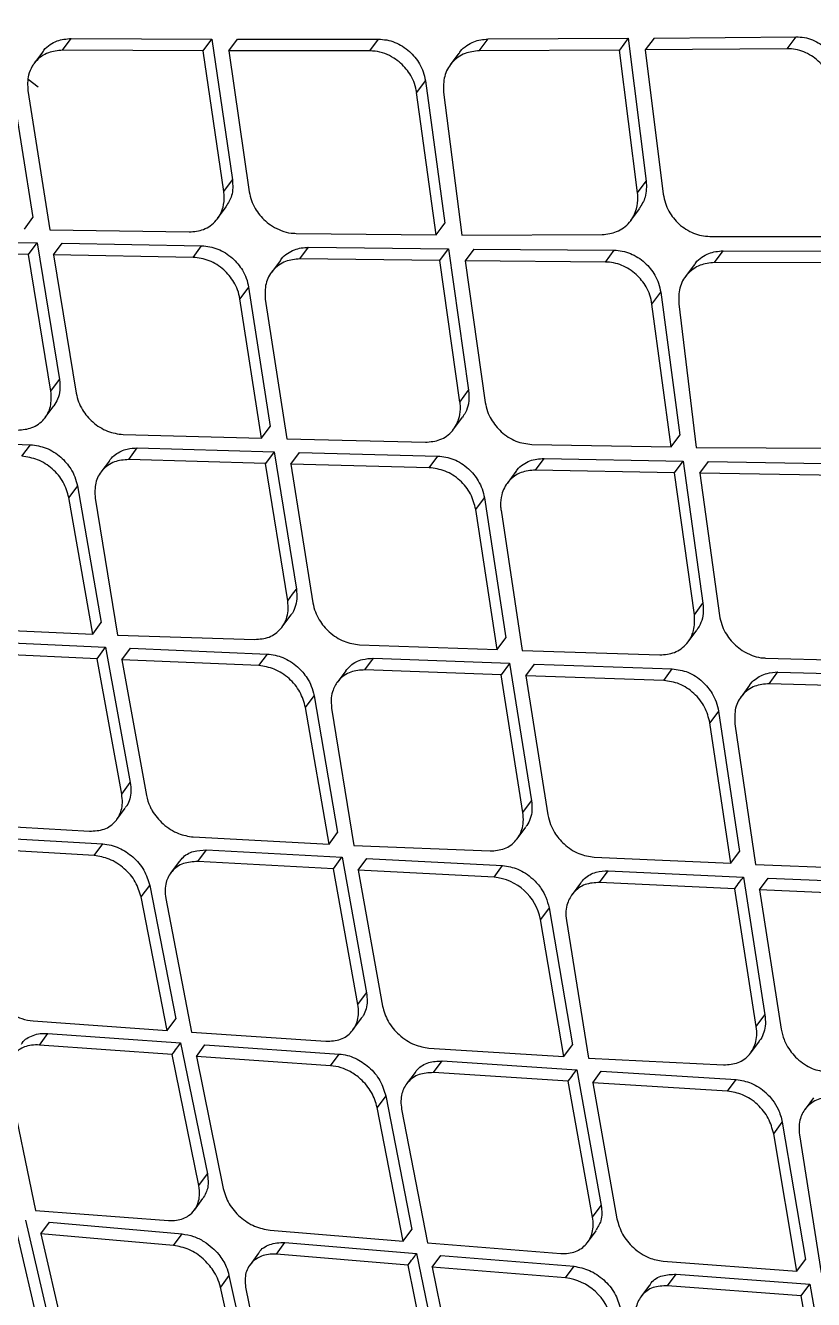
# Model space of a CAD drawing. Extents: x 832 to 912, y 781 to 934.
# Drawn here: x 899.163 to 900.054, y 875.896 to 877.338 of the extents above; entities that cross this region are included whole.
import ezdxf

# ---------------------------------------------------------------- set-up
doc = ezdxf.new("R2010")
doc.units = 0
doc.header["$MEASUREMENT"] = 0
doc.layers.add('1', color=4, linetype='Continuous')

# ---------------------------------------------------------------- blocks, each defined once
blk = doc.blocks.new('2026 SOVEREIGN HL')
at = {"layer": '1', "color": 3, "linetype": 'Continuous', "lineweight": 25}
for p, q in [((67.4758, 80.2153), (67.4856, 80.2286)), ((67.4856, 80.2286), (67.6447, 80.2279)), ((67.6349, 80.2146), (67.6447, 80.2279)), ((67.6447, 80.2279), (67.668, 80.0686)), ((67.6639, 80.2146), (67.6737, 80.2279)), ((67.6737, 80.2279), (67.8332, 80.2278)), ((67.8234, 80.2144), (67.8332, 80.2277)), ((67.9472, 80.2147), (67.9571, 80.228)), ((67.9571, 80.228), (68.1157, 80.2288)), ((68.1157, 80.2288), (68.1059, 80.2154)), ((68.1157, 80.2288), (68.1361, 80.0672)), ((68.1449, 80.229), (68.135, 80.2156)), ((68.1449, 80.229), (68.3055, 80.2304)), ((68.2956, 80.217), (68.3055, 80.2304)), ((67.4532, 80.2132), (67.4435, 80.1999)), ((67.6349, 80.2146), (67.4758, 80.2153)), ((67.6583, 80.0553), (67.6349, 80.2146)), ((67.6639, 80.2146), (67.687, 80.055)), ((67.8234, 80.2144), (67.6639, 80.2146)), ((67.9242, 80.2119), (67.9144, 80.1986)), ((68.1059, 80.2154), (67.9472, 80.2147)), ((68.1262, 80.0539), (68.1059, 80.2154)), ((68.2956, 80.217), (68.135, 80.2156)), ((68.135, 80.2156), (68.1554, 80.0523)), ((67.4175, 80.183), (67.4424, 80.0258)), ((67.4366, 80.1695), (67.4613, 80.0121)), ((67.4481, 80.1734), (67.4371, 80.182)), ((67.8764, 80.1674), (67.8862, 80.1807)), ((67.8862, 80.1807), (67.9083, 80.0197)), ((67.8985, 80.0064), (67.8763, 80.1674)), ((67.9068, 80.1678), (67.9273, 80.0061)), ((67.6583, 80.0553), (67.668, 80.0686)), ((68.1262, 80.0539), (68.1361, 80.0672)), ((67.4327, 80.0126), (67.4424, 80.0258)), ((67.6513, 80.0248), (67.6611, 80.038)), ((68.1186, 80.0225), (68.1285, 80.0359)), ((67.4613, 80.0121), (67.6191, 80.0096)), ((67.2913, 80.0005), (67.447, 79.9973)), ((67.4372, 79.9841), (67.447, 79.9973)), ((67.447, 79.9973), (67.4724, 79.8426)), ((67.4658, 79.9836), (67.4756, 79.9968)), ((67.4756, 79.9968), (67.6332, 79.9941)), ((67.7401, 80.008), (67.8985, 80.0064)), ((67.9273, 80.0061), (68.0863, 80.0066)), ((68.2079, 80.0046), (68.3674, 80.0044)), ((67.4372, 79.9841), (67.2815, 79.9873)), ((67.4627, 79.8294), (67.4372, 79.9841)), ((67.4658, 79.9836), (67.4913, 79.8271)), ((67.6235, 79.9809), (67.4658, 79.9836)), ((67.6235, 79.9809), (67.6332, 79.9941)), ((67.7443, 79.9791), (67.7541, 79.9924)), ((67.7541, 79.9924), (67.9124, 79.9905)), ((67.9025, 79.9772), (67.9123, 79.9905)), ((67.9124, 79.9905), (67.9352, 79.8305)), ((67.9411, 79.9902), (67.9313, 79.977)), ((67.9411, 79.9902), (68.0998, 79.989)), ((68.09, 79.9756), (68.0998, 79.989)), ((68.2132, 79.975), (68.223, 79.9883)), ((68.223, 79.9883), (68.3808, 79.988)), ((67.7219, 79.9771), (67.7121, 79.9639)), ((67.9025, 79.9772), (67.7443, 79.9791)), ((67.9254, 79.8172), (67.9025, 79.9772)), ((68.09, 79.9756), (67.9313, 79.977)), ((67.9313, 79.977), (67.954, 79.8167)), ((68.1903, 79.9724), (68.1804, 79.9591)), ((68.3709, 79.9746), (68.2132, 79.975)), ((67.6863, 79.9472), (67.6765, 79.9339)), ((67.6863, 79.9472), (67.7107, 79.7893)), ((68.1425, 79.928), (68.1524, 79.9413)), ((68.1524, 79.9413), (68.1739, 79.7796)), ((67.701, 79.7761), (67.6765, 79.9339)), ((67.7052, 79.9335), (67.7294, 79.7754)), ((68.1641, 79.7663), (68.1425, 79.928)), ((68.1728, 79.9282), (68.1927, 79.7658)), ((67.4627, 79.8294), (67.4724, 79.8426)), ((67.9254, 79.8172), (67.9352, 79.8305)), ((67.4563, 79.7997), (67.4661, 79.813)), ((67.9184, 79.7867), (67.9282, 79.7999)), ((67.5445, 79.7803), (67.701, 79.7761)), ((67.701, 79.7761), (67.7107, 79.7893)), ((68.1641, 79.7663), (68.1739, 79.7796)), ((67.2838, 79.7742), (67.4395, 79.7689)), ((67.4298, 79.7558), (67.4395, 79.7689)), ((67.5507, 79.752), (67.5604, 79.7652)), ((67.5604, 79.7652), (67.7152, 79.7608)), ((67.7294, 79.7754), (67.8863, 79.7717)), ((68.0066, 79.7692), (68.1641, 79.7663)), ((68.1927, 79.7658), (68.3509, 79.7651)), ((67.5288, 79.7507), (67.5191, 79.7377)), ((67.7055, 79.7475), (67.5507, 79.752)), ((67.7152, 79.7607), (67.7055, 79.7475)), ((67.7152, 79.7608), (67.7403, 79.6055)), ((67.7339, 79.7468), (67.7437, 79.76)), ((67.7437, 79.76), (67.9004, 79.7561)), ((67.8906, 79.7428), (67.9004, 79.7561)), ((68.0108, 79.7402), (68.0206, 79.7534)), ((68.0206, 79.7534), (68.1779, 79.7503)), ((68.1681, 79.737), (68.1779, 79.7503)), ((68.1779, 79.7503), (68.2002, 79.5896)), ((67.7305, 79.5924), (67.7055, 79.7475)), ((67.8906, 79.7428), (67.7339, 79.7468)), ((67.7339, 79.7468), (67.759, 79.5899)), ((67.9885, 79.7384), (67.9787, 79.7251)), ((68.1681, 79.737), (68.0108, 79.7401)), ((68.1905, 79.5764), (68.1681, 79.737)), ((68.1967, 79.7365), (68.2065, 79.7498)), ((68.1967, 79.7365), (68.2189, 79.5756)), ((68.3544, 79.734), (68.1967, 79.7365)), ((68.2065, 79.7498), (68.3643, 79.7473)), ((67.4927, 79.7222), (67.483, 79.709)), ((67.4927, 79.7222), (67.5197, 79.5677)), ((67.51, 79.5546), (67.483, 79.709)), ((67.5127, 79.7085), (67.5381, 79.5534)), ((67.9433, 79.6954), (67.9531, 79.7086)), ((67.9531, 79.7086), (67.9771, 79.5502)), ((67.9674, 79.537), (67.9433, 79.6954)), ((67.9718, 79.6947), (67.9956, 79.5361)), ((68.1905, 79.5764), (68.2002, 79.5896)), ((67.51, 79.5546), (67.5197, 79.5677)), ((67.7242, 79.5627), (67.7339, 79.5759)), ((67.3554, 79.5614), (67.51, 79.5546)), ((67.5381, 79.5534), (67.6932, 79.5486)), ((67.9674, 79.537), (67.9771, 79.5502)), ((68.1834, 79.5458), (68.1933, 79.5592)), ((67.3702, 79.5468), (67.5246, 79.5398)), ((67.5149, 79.5266), (67.5246, 79.5398)), ((67.5246, 79.5398), (67.5525, 79.3866)), ((67.543, 79.5254), (67.5527, 79.5386)), ((67.5527, 79.5386), (67.7075, 79.532)), ((67.8118, 79.5425), (67.9674, 79.537)), ((67.9956, 79.5361), (68.1515, 79.531)), ((67.5149, 79.5266), (67.3605, 79.5337)), ((67.5428, 79.3735), (67.5149, 79.5266)), ((67.6978, 79.5189), (67.543, 79.5254)), ((67.543, 79.5254), (67.5707, 79.372)), ((67.6978, 79.5189), (67.7075, 79.532)), ((67.8179, 79.5141), (67.8277, 79.5273)), ((67.8277, 79.5273), (67.9815, 79.5216)), ((67.9815, 79.5215), (67.9718, 79.5084)), ((67.9815, 79.5216), (68.0062, 79.3659)), ((68, 79.5074), (68.0098, 79.5206)), ((68.0098, 79.5206), (68.1655, 79.5153)), ((68.2711, 79.5275), (68.4276, 79.5234)), ((67.7962, 79.5131), (67.7865, 79.5)), ((67.9718, 79.5084), (67.8179, 79.5141)), ((67.9965, 79.3527), (67.9718, 79.5084)), ((68, 79.5074), (68.0248, 79.35)), ((68.1558, 79.5021), (68, 79.5074)), ((68.1558, 79.5021), (68.1655, 79.5153)), ((68.2752, 79.4984), (68.285, 79.5117)), ((68.285, 79.5116), (68.4413, 79.5073)), ((68.253, 79.4967), (68.2433, 79.4836)), ((68.4315, 79.494), (68.2752, 79.4984)), ((67.7507, 79.4716), (67.7604, 79.4848)), ((67.7604, 79.4848), (67.787, 79.33)), ((67.7773, 79.3168), (67.7506, 79.4716)), ((67.7802, 79.4708), (67.8052, 79.3154)), ((68.2178, 79.4673), (68.2081, 79.4541)), ((68.2178, 79.4673), (68.2415, 79.3084)), ((68.2317, 79.2952), (68.2081, 79.4541)), ((68.2363, 79.4531), (68.2598, 79.294)), ((67.5428, 79.3735), (67.5525, 79.3866)), ((67.9965, 79.3527), (68.0062, 79.3659)), ((67.5371, 79.3447), (67.5468, 79.3578)), ((67.3534, 79.3404), (67.5064, 79.3315)), ((67.9901, 79.323), (67.9999, 79.3363)), ((67.3685, 79.3262), (67.5213, 79.3171)), ((67.6237, 79.325), (67.7773, 79.3168)), ((67.7773, 79.3168), (67.787, 79.33)), ((67.5117, 79.304), (67.3588, 79.3131)), ((67.5117, 79.304), (67.5213, 79.3171)), ((67.6288, 79.2973), (67.6385, 79.3104)), ((67.6385, 79.3104), (67.792, 79.302)), ((67.8052, 79.3154), (67.9594, 79.3092)), ((68.2317, 79.2952), (68.2415, 79.3084)), ((67.6078, 79.2972), (67.5981, 79.2841)), ((67.7823, 79.2888), (67.6288, 79.2973)), ((67.7823, 79.2888), (67.7919, 79.302)), ((67.81, 79.1354), (67.7823, 79.2888)), ((67.792, 79.302), (67.8197, 79.1486)), ((67.8101, 79.2874), (67.8199, 79.3005)), ((67.8198, 79.3005), (67.9736, 79.2926)), ((67.9639, 79.2794), (67.9736, 79.2926)), ((68.0772, 79.3021), (68.2317, 79.2952)), ((68.2598, 79.294), (68.4147, 79.2876)), ((67.8101, 79.2874), (67.8377, 79.1337)), ((67.9639, 79.2794), (67.8101, 79.2874)), ((68.0833, 79.2736), (68.093, 79.2868)), ((68.093, 79.2868), (68.2459, 79.2797)), ((68.2459, 79.2797), (68.2703, 79.1236)), ((68.2642, 79.2652), (68.2739, 79.2784)), ((68.2739, 79.2784), (68.4287, 79.2718)), ((67.5647, 79.2571), (67.5744, 79.2702)), ((67.5744, 79.2702), (67.6039, 79.1191)), ((68.0618, 79.2729), (68.0521, 79.2598)), ((68.2361, 79.2665), (68.0833, 79.2736)), ((68.2605, 79.1104), (68.2361, 79.2665)), ((68.4189, 79.2586), (68.2642, 79.2652)), ((68.2642, 79.2652), (68.2886, 79.1074)), ((67.5942, 79.106), (67.5647, 79.2571)), ((67.5925, 79.2554), (67.6218, 79.1041)), ((68.0261, 79.2449), (68.0164, 79.2317)), ((68.0429, 79.0766), (68.0164, 79.2317)), ((68.0261, 79.2449), (68.0526, 79.0898)), ((68.0457, 79.2306), (68.0706, 79.0749)), ((67.81, 79.1354), (67.8197, 79.1486)), ((67.4425, 79.1168), (67.5942, 79.106)), ((67.5942, 79.106), (67.6039, 79.1191)), ((67.8043, 79.1067), (67.814, 79.1199)), ((68.2605, 79.1104), (68.2703, 79.1236)), ((67.4496, 79.0896), (67.4593, 79.1028)), ((67.4593, 79.1028), (67.6093, 79.0919)), ((67.6218, 79.1041), (67.7738, 79.0938)), ((67.5997, 79.0787), (67.4496, 79.0896)), ((67.6093, 79.0919), (67.6397, 78.9438)), ((67.6272, 79.0768), (67.6369, 79.0899)), ((67.6369, 79.0899), (67.7887, 79.0794)), ((68.0429, 79.0766), (68.0526, 79.0898)), ((68.2542, 79.0808), (68.264, 79.0941)), ((67.63, 78.9307), (67.5997, 79.0787)), ((67.6272, 79.0768), (67.6576, 78.9271)), ((67.779, 79.0662), (67.6272, 79.0768)), ((67.779, 79.0662), (67.7887, 79.0793)), ((67.8903, 79.0862), (68.0429, 79.0766)), ((68.0706, 79.0749), (68.2236, 79.0672)), ((67.8746, 79.0587), (67.8649, 79.0456)), ((67.8954, 79.0584), (67.9051, 79.0716)), ((68.0478, 79.0486), (67.8954, 79.0584)), ((67.9051, 79.0716), (68.0575, 79.0617)), ((68.0575, 79.0617), (68.085, 78.9081)), ((68.0755, 79.0468), (68.0852, 79.06)), ((68.0852, 79.06), (68.2379, 79.0506)), ((67.4146, 79.0501), (67.4454, 78.9025)), ((68.0753, 78.895), (68.0478, 79.0486)), ((68.2281, 79.0374), (68.0755, 79.0468)), ((68.0755, 79.0468), (68.1028, 78.893)), ((68.2281, 79.0374), (68.2378, 79.0506)), ((67.8415, 79.032), (67.8318, 79.0189)), ((67.8415, 79.032), (67.8709, 78.8809)), ((68.3254, 79.03), (68.3157, 79.0169)), ((67.8612, 78.8678), (67.8318, 79.0189)), ((67.8594, 79.017), (67.8886, 78.8656)), ((68.2802, 78.9892), (68.29, 79.0023)), ((68.29, 79.0024), (68.3162, 78.847)), ((68.3065, 78.8338), (68.2802, 78.9892)), ((68.3094, 78.9878), (68.334, 78.8318)), ((67.63, 78.9307), (67.6397, 78.9438)), ((67.625, 78.9029), (67.6347, 78.9161)), ((67.4454, 78.9025), (67.5957, 78.891)), ((68.0753, 78.895), (68.085, 78.9081)), ((67.4339, 78.8914), (67.4676, 78.7461)), ((67.4514, 78.8759), (67.4611, 78.889)), ((67.4611, 78.889), (67.611, 78.8759)), ((67.4579, 78.733), (67.4242, 78.8783)), ((67.4514, 78.8759), (67.4849, 78.7303)), ((67.6013, 78.8627), (67.4514, 78.8759)), ((67.6013, 78.8627), (67.611, 78.8759)), ((67.7106, 78.88), (67.8612, 78.8678)), ((67.8612, 78.8678), (67.8709, 78.8809)), ((68.0697, 78.8663), (68.0795, 78.8795)), ((67.7177, 78.8528), (67.7274, 78.866)), ((67.7274, 78.866), (67.8763, 78.8536)), ((67.8886, 78.8656), (68.0395, 78.8538)), ((67.6976, 78.8541), (67.6879, 78.841)), ((67.8666, 78.8405), (67.7177, 78.8528)), ((67.8763, 78.8536), (67.9067, 78.7056)), ((67.894, 78.8382), (67.9037, 78.8514)), ((67.9037, 78.8514), (68.0544, 78.8393)), ((68.1551, 78.845), (68.3065, 78.8338)), ((68.3065, 78.8338), (68.3162, 78.847)), ((67.6641, 78.8289), (67.6544, 78.8158)), ((67.6641, 78.829), (67.6966, 78.6821)), ((67.897, 78.6925), (67.8666, 78.8405)), ((68.0447, 78.8262), (67.894, 78.8382)), ((67.894, 78.8382), (67.9244, 78.6886)), ((68.0447, 78.8262), (68.0544, 78.8393)), ((68.1602, 78.8172), (68.1699, 78.8303)), ((68.1699, 78.8303), (68.3211, 78.8189)), ((67.6869, 78.6689), (67.6544, 78.8158)), ((67.683, 78.8137), (67.7139, 78.6663)), ((68.1396, 78.8178), (68.13, 78.8047)), ((68.3114, 78.8058), (68.1602, 78.8172)), ((68.3114, 78.8058), (68.3211, 78.8189)), ((68.3211, 78.8189), (68.3486, 78.6652)), ((68.3389, 78.6521), (68.3114, 78.8058))]:
    blk.add_line(p, q, dxfattribs=at)
at = {"layer": '1', "color": 3, "linetype": 'Continuous', "lineweight": 25, "flags": 128}
for points in [[(67.8985, 80.0064), (67.904, 80.0138), (67.9083, 80.0197)], [(67.7305, 79.5924), (67.736, 79.5997), (67.7403, 79.6055)]]:
    blk.add_lwpolyline(points, dxfattribs=at)
at = {"layer": '1', "color": 3, "linetype": 'Continuous', "lineweight": 25}
for centre, radius, start, end in [((67.9584, 79.2207), 0.059, 10.7631, 84.6743), ((68.0372, 78.7654), 0.0613, 12.2312, 83.0071)]:
    blk.add_arc(centre, radius, start, end, dxfattribs=at)
for points, knots in [([(61.3533, 82.7876), (61.4809, 82.6836), (61.7413, 82.4714), (62.1237, 82.1604), (62.4895, 81.8632), (62.8226, 81.5926), (63.1215, 81.3499), (63.3865, 81.1347), (63.6181, 80.9467), (63.818, 80.7843), (64.0052, 80.6322), (64.1895, 80.4824), (64.3846, 80.3237), (64.5854, 80.1603), (64.7957, 79.9891), (65.0202, 79.8062), (65.2592, 79.6114), (65.5153, 79.4025), (65.7928, 79.1761), (66.1009, 78.9244), (66.4468, 78.6418), (66.8224, 78.3345), (67.2266, 78.0038), (67.6579, 77.651), (68.1234, 77.2704), (68.6072, 76.8749), (68.9361, 76.6068), (69.0982, 76.4746)], [0, 0, 0, 0, 0.049445, 0.100866, 0.148055, 0.191016, 0.22976, 0.263698, 0.293563, 0.319356, 0.341079, 0.366002, 0.390687, 0.416599, 0.443737, 0.472101, 0.503524, 0.536326, 0.571311, 0.611051, 0.655739, 0.705377, 0.75672, 0.812473, 0.872625, 0.937195, 1, 1, 1, 1]), ([(67.4537, 80.2129), (67.454, 80.2137), (67.4558, 80.2174), (67.4616, 80.2216), (67.4714, 80.2272), (67.4801, 80.2281), (67.4856, 80.2286)], [0, 0, 0, 0, 0.070341, 0.334244, 0.577406, 1, 1, 1, 1]), ([(67.8332, 80.2278), (67.8363, 80.2276), (67.8425, 80.2272), (67.8548, 80.2235), (67.8686, 80.215), (67.8787, 80.2023), (67.8842, 80.1906), (67.8855, 80.1841), (67.8862, 80.1807)], [0, 0, 0, 0, 0.126347, 0.251911, 0.500004, 0.731965, 0.861553, 1, 1, 1, 1]), ([(67.9247, 80.2117), (67.9251, 80.2125), (67.9269, 80.2163), (67.9329, 80.2206), (67.9428, 80.2265), (67.9515, 80.2274), (67.9571, 80.228)], [0, 0, 0, 0, 0.075886, 0.336633, 0.57777, 1, 1, 1, 1]), ([(68.3055, 80.2304), (68.3087, 80.2303), (68.3149, 80.23), (68.3242, 80.2271), (68.3329, 80.2227), (68.343, 80.215), (68.351, 80.2047), (68.3563, 80.1928), (68.3574, 80.1861), (68.358, 80.1827)], [0, 0, 0, 0, 0.126165, 0.25148, 0.37622, 0.500625, 0.732001, 0.861485, 1, 1, 1, 1]), ([(67.4758, 80.2153), (67.4703, 80.2148), (67.4616, 80.2139), (67.4516, 80.2084), (67.4456, 80.203), (67.4405, 80.1959), (67.4359, 80.1854), (67.4363, 80.1755), (67.4366, 80.1695)], [0, 0, 0, 0, 0.22905, 0.359546, 0.500433, 0.590371, 0.750608, 1, 1, 1, 1]), ([(67.8764, 80.1674), (67.8757, 80.1707), (67.8744, 80.1773), (67.8689, 80.189), (67.8607, 80.1991), (67.8502, 80.207), (67.8403, 80.2118), (67.8311, 80.2143), (67.8254, 80.2144), (67.8234, 80.2145)], [0, 0, 0, 0, 0.138286, 0.267777, 0.499714, 0.624984, 0.769064, 0.920224, 1, 1, 1, 1]), ([(67.9472, 80.2147), (67.9417, 80.2141), (67.9329, 80.2131), (67.9228, 80.2074), (67.914, 80.1994), (67.9066, 80.1861), (67.9067, 80.1739), (67.9068, 80.1678)], [0, 0, 0, 0, 0.230225, 0.3607, 0.501176, 0.750446, 1, 1, 1, 1]), ([(68.3481, 80.1693), (68.3475, 80.1727), (68.3463, 80.1793), (68.341, 80.1912), (68.3331, 80.2015), (68.323, 80.2092), (68.3143, 80.2137), (68.305, 80.2165), (68.2987, 80.2168), (68.2956, 80.217)], [0, 0, 0, 0, 0.138508, 0.267997, 0.499409, 0.623453, 0.748299, 0.873729, 1, 1, 1, 1]), ([(67.668, 80.0686), (67.6684, 80.0624), (67.6689, 80.051), (67.6632, 80.0423), (67.6606, 80.0383)], [0, 0, 0, 0, 0.543056, 1, 1, 1, 1]), ([(67.6191, 80.0096), (67.6247, 80.0101), (67.6334, 80.0109), (67.6433, 80.0165), (67.6518, 80.0242), (67.6579, 80.0359), (67.659, 80.0473), (67.6586, 80.0532), (67.6583, 80.0548), (67.6583, 80.0552), (67.6583, 80.0553), (67.6583, 80.0553)], [0, 0, 0, 0, 0.234805, 0.363875, 0.50046, 0.749351, 0.934435, 0.982241, 0.994868, 0.999432, 1, 1, 1, 1]), ([(67.687, 80.055), (67.6877, 80.0517), (67.6891, 80.0453), (67.6946, 80.0337), (67.7029, 80.0236), (67.7135, 80.0156), (67.7234, 80.0108), (67.7325, 80.0082), (67.7381, 80.0081), (67.7401, 80.008)], [0, 0, 0, 0, 0.137053, 0.266063, 0.499167, 0.625377, 0.770072, 0.921247, 1, 1, 1, 1]), ([(68.0863, 80.0066), (68.092, 80.0073), (68.1007, 80.0083), (68.1107, 80.0142), (68.1193, 80.0221), (68.1255, 80.0341), (68.1269, 80.0457), (68.1265, 80.0517), (68.1263, 80.0534), (68.1262, 80.0538), (68.1262, 80.0539)], [0, 0, 0, 0, 0.234063, 0.363372, 0.500665, 0.749572, 0.933328, 0.981369, 0.998113, 1, 1, 1, 1]), ([(68.1361, 80.0672), (68.1363, 80.0609), (68.1366, 80.0493), (68.1308, 80.0403), (68.1281, 80.0361)], [0, 0, 0, 0, 0.539856, 1, 1, 1, 1]), ([(68.1554, 80.0523), (68.156, 80.0489), (68.1572, 80.0423), (68.1626, 80.0305), (68.1707, 80.0202), (68.1808, 80.0125), (68.1895, 80.008), (68.1987, 80.0052), (68.2048, 80.0048), (68.2079, 80.0046)], [0, 0, 0, 0, 0.137633, 0.266778, 0.498937, 0.625307, 0.750798, 0.875625, 1, 1, 1, 1]), ([(67.6765, 79.9339), (67.6758, 79.9373), (67.6744, 79.9438), (67.6687, 79.9554), (67.6585, 79.9678), (67.6419, 79.9785), (67.6296, 79.9801), (67.6235, 79.9809)], [0, 0, 0, 0, 0.141042, 0.27165, 0.50082, 0.750092, 1, 1, 1, 1]), ([(67.6332, 79.9941), (67.6394, 79.9933), (67.6517, 79.9917), (67.6682, 79.981), (67.6785, 79.9686), (67.6842, 79.9571), (67.6856, 79.9505), (67.6863, 79.9472)], [0, 0, 0, 0, 0.249521, 0.49925, 0.728398, 0.859005, 1, 1, 1, 1]), ([(67.7223, 79.9769), (67.7227, 79.9777), (67.7244, 79.9813), (67.7301, 79.9854), (67.7398, 79.9911), (67.7485, 79.9919), (67.7541, 79.9924)], [0, 0, 0, 0, 0.072838, 0.330751, 0.571532, 1, 1, 1, 1]), ([(68.0998, 79.989), (68.1029, 79.9888), (68.109, 79.9884), (68.1182, 79.9855), (68.1268, 79.981), (68.1369, 79.9734), (68.1449, 79.9632), (68.1504, 79.9514), (68.1517, 79.9448), (68.1524, 79.9413)], [0, 0, 0, 0, 0.12503, 0.249956, 0.374922, 0.50007, 0.72924, 0.85952, 1, 1, 1, 1]), ([(68.1907, 79.9722), (68.1911, 79.973), (68.1929, 79.9767), (68.1988, 79.981), (68.2087, 79.9869), (68.2174, 79.9878), (68.223, 79.9883)], [0, 0, 0, 0, 0.075517, 0.332538, 0.572505, 1, 1, 1, 1]), ([(67.7443, 79.9791), (67.7387, 79.9786), (67.7301, 79.9778), (67.7201, 79.9722), (67.7116, 79.9645), (67.7045, 79.9515), (67.7049, 79.9395), (67.7052, 79.9335)], [0, 0, 0, 0, 0.232687, 0.362474, 0.500953, 0.750274, 1, 1, 1, 1]), ([(68.1425, 79.928), (68.1419, 79.9315), (68.1406, 79.9381), (68.1351, 79.9498), (68.1271, 79.96), (68.117, 79.9677), (68.1084, 79.9721), (68.0992, 79.975), (68.093, 79.9754), (68.09, 79.9756)], [0, 0, 0, 0, 0.140455, 0.270639, 0.499549, 0.624451, 0.749592, 0.874738, 1, 1, 1, 1]), ([(68.2132, 79.975), (68.2075, 79.9744), (68.1988, 79.9735), (68.1887, 79.9677), (68.18, 79.9598), (68.1726, 79.9466), (68.1728, 79.9343), (68.1728, 79.9282)], [0, 0, 0, 0, 0.232771, 0.362576, 0.501127, 0.750347, 1, 1, 1, 1]), ([(67.4724, 79.8426), (67.4727, 79.8386), (67.4734, 79.8309), (67.4709, 79.8207), (67.4676, 79.8155), (67.466, 79.813)], [0, 0, 0, 0, 0.368476, 0.708704, 1, 1, 1, 1]), ([(67.4251, 79.7854), (67.4307, 79.7859), (67.4393, 79.7866), (67.4489, 79.792), (67.4569, 79.7993), (67.4636, 79.8118), (67.463, 79.8235), (67.4627, 79.8294)], [0, 0, 0, 0, 0.238969, 0.36711, 0.500731, 0.750097, 1, 1, 1, 1]), ([(67.4913, 79.8271), (67.4921, 79.8238), (67.4935, 79.8174), (67.4993, 79.806), (67.5076, 79.796), (67.5178, 79.7885), (67.5294, 79.7824), (67.5385, 79.7812), (67.5445, 79.7803)], [0, 0, 0, 0, 0.139612, 0.269644, 0.499954, 0.628172, 0.754413, 1, 1, 1, 1]), ([(67.9352, 79.8305), (67.9354, 79.8253), (67.9359, 79.8164), (67.9324, 79.8063), (67.9293, 79.8017), (67.9282, 79.7999)], [0, 0, 0, 0, 0.460356, 0.795665, 1, 1, 1, 1]), ([(67.8863, 79.7717), (67.892, 79.7722), (67.9007, 79.773), (67.9106, 79.7785), (67.919, 79.7861), (67.9232, 79.7943), (67.9248, 79.8008), (67.9254, 79.8037), (67.926, 79.8084), (67.9259, 79.8132), (67.9255, 79.8162), (67.9254, 79.817), (67.9254, 79.8172), (67.9254, 79.8172), (67.9254, 79.8172)], [0, 0, 0, 0, 0.237327, 0.365668, 0.500191, 0.748978, 0.764458, 0.790553, 0.874562, 0.96721, 0.991086, 0.9974, 0.999701, 1, 1, 1, 1]), ([(67.954, 79.8167), (67.9547, 79.8133), (67.956, 79.8068), (67.9616, 79.7952), (67.9697, 79.785), (67.9798, 79.7773), (67.9914, 79.7711), (68.0005, 79.77), (68.0066, 79.7692)], [0, 0, 0, 0, 0.139722, 0.269707, 0.49981, 0.627574, 0.753671, 1, 1, 1, 1]), ([(67.4395, 79.7689), (67.4455, 79.7681), (67.4577, 79.7663), (67.474, 79.7558), (67.4844, 79.7436), (67.4903, 79.7322), (67.4919, 79.7257), (67.4927, 79.7222)], [0, 0, 0, 0, 0.247258, 0.499039, 0.720608, 0.85318, 1, 1, 1, 1]), ([(67.5289, 79.7506), (67.5292, 79.7511), (67.5309, 79.754), (67.5372, 79.7592), (67.5474, 79.7645), (67.5565, 79.765), (67.5604, 79.7652)], [0, 0, 0, 0, 0.045941, 0.290097, 0.697536, 1, 1, 1, 1]), ([(67.483, 79.709), (67.4813, 79.715), (67.4779, 79.7268), (67.4649, 79.7422), (67.448, 79.7531), (67.4358, 79.7549), (67.4298, 79.7558)], [0, 0, 0, 0, 0.250043, 0.500075, 0.751762, 1, 1, 1, 1]), ([(67.5507, 79.752), (67.5451, 79.7516), (67.5366, 79.7509), (67.5269, 79.7457), (67.5187, 79.7384), (67.5119, 79.726), (67.5125, 79.7143), (67.5127, 79.7085)], [0, 0, 0, 0, 0.236364, 0.365173, 0.500736, 0.750154, 1, 1, 1, 1]), ([(67.9004, 79.7561), (67.9065, 79.7553), (67.9156, 79.7541), (67.9271, 79.7479), (67.9371, 79.7403), (67.9452, 79.7303), (67.9509, 79.7188), (67.9523, 79.7121), (67.9531, 79.7086)], [0, 0, 0, 0, 0.24734, 0.373079, 0.499791, 0.724017, 0.85563, 1, 1, 1, 1]), ([(67.9889, 79.7381), (67.9893, 79.7389), (67.991, 79.7425), (67.9966, 79.7465), (68.0063, 79.7522), (68.015, 79.7529), (68.0206, 79.7534)], [0, 0, 0, 0, 0.071212, 0.326267, 0.566327, 1, 1, 1, 1]), ([(67.9433, 79.6954), (67.9417, 79.7014), (67.9386, 79.7136), (67.9258, 79.7292), (67.909, 79.7403), (67.8967, 79.742), (67.8906, 79.7429)], [0, 0, 0, 0, 0.250062, 0.499976, 0.751526, 1, 1, 1, 1]), ([(68.0108, 79.7402), (68.0052, 79.7397), (67.9965, 79.7389), (67.9866, 79.7334), (67.9781, 79.7257), (67.9722, 79.7142), (67.971, 79.7026), (67.9715, 79.6965), (67.9717, 79.6948), (67.9718, 79.6947)], [0, 0, 0, 0, 0.235343, 0.364287, 0.500449, 0.749487, 0.929895, 0.992845, 1, 1, 1, 1]), ([(69.1122, 76.5144), (69.1118, 76.5148), (69.1082, 76.5178), (69.0962, 76.5278), (69.0536, 76.5638), (68.8946, 76.6979), (68.2765, 77.2205), (67.0549, 78.2558), (65.9379, 79.1734), (65.2946, 79.7019)], [0, 0, 0, 0, 0.000353, 0.002828, 0.009436, 0.033986, 0.128384, 0.498019, 1, 1, 1, 1]), ([(67.6932, 79.5486), (67.6988, 79.549), (67.7074, 79.5497), (67.7169, 79.555), (67.7241, 79.5616), (67.729, 79.5704), (67.7315, 79.5814), (67.7309, 79.5885), (67.7305, 79.5924)], [0, 0, 0, 0, 0.241457, 0.36864, 0.499844, 0.697315, 0.83558, 1, 1, 1, 1]), ([(67.7403, 79.6055), (67.7406, 79.6018), (67.7413, 79.5944), (67.7389, 79.5848), (67.7363, 79.5786), (67.7341, 79.5762), (67.7339, 79.576)], [0, 0, 0, 0, 0.344556, 0.66764, 0.969218, 1, 1, 1, 1]), ([(67.759, 79.5899), (67.7598, 79.5864), (67.7613, 79.5799), (67.7671, 79.5684), (67.7753, 79.5584), (67.7854, 79.5508), (67.7969, 79.5447), (67.8059, 79.5434), (67.8118, 79.5425)], [0, 0, 0, 0, 0.144177, 0.275718, 0.500013, 0.62995, 0.756772, 1, 1, 1, 1]), ([(68.2002, 79.5896), (68.2005, 79.5856), (68.201, 79.5779), (68.1985, 79.5675), (68.195, 79.5619), (68.1933, 79.5592)], [0, 0, 0, 0, 0.3585735, 0.6920126, 1, 1, 1, 1]), ([(68.1515, 79.531), (68.1572, 79.5315), (68.1659, 79.5322), (68.1757, 79.5378), (68.1827, 79.5441), (68.1871, 79.5513), (68.191, 79.5621), (68.1907, 79.5703), (68.1905, 79.5764)], [0, 0, 0, 0, 0.23971, 0.367477, 0.500274, 0.664177, 0.750243, 1, 1, 1, 1]), ([(68.2189, 79.5756), (68.2196, 79.5722), (68.2209, 79.5656), (68.2264, 79.5539), (68.2345, 79.5437), (68.2452, 79.5353), (68.2551, 79.5304), (68.264, 79.5278), (68.2693, 79.5276), (68.2711, 79.5275)], [0, 0, 0, 0, 0.140959, 0.268681, 0.501218, 0.625917, 0.787396, 0.924715, 1, 1, 1, 1]), ([(67.7075, 79.532), (67.7134, 79.5312), (67.7224, 79.5298), (67.7339, 79.5237), (67.7436, 79.5164), (67.7518, 79.5067), (67.7578, 79.4954), (67.7595, 79.4885), (67.7604, 79.4848)], [0, 0, 0, 0, 0.243886, 0.370106, 0.498885, 0.709536, 0.844896, 1, 1, 1, 1]), ([(67.7962, 79.5131), (67.798, 79.5152), (67.8029, 79.5209), (67.8137, 79.5265), (67.8234, 79.527), (67.8277, 79.5273)], [0, 0, 0, 0, 0.238176, 0.658627, 1, 1, 1, 1]), ([(67.7507, 79.4716), (67.749, 79.4776), (67.7456, 79.4895), (67.7347, 79.5025), (67.7242, 79.5105), (67.7127, 79.5167), (67.7037, 79.518), (67.6978, 79.5189)], [0, 0, 0, 0, 0.249829, 0.499493, 0.628085, 0.754585, 1, 1, 1, 1]), ([(67.8179, 79.5141), (67.8124, 79.5137), (67.8038, 79.5131), (67.7942, 79.5079), (67.7869, 79.5015), (67.7819, 79.4927), (67.7792, 79.4819), (67.7798, 79.4747), (67.7802, 79.4708)], [0, 0, 0, 0, 0.239154, 0.366927, 0.499871, 0.695509, 0.834234, 1, 1, 1, 1]), ([(68.1655, 79.5153), (68.1715, 79.5145), (68.1806, 79.5132), (68.192, 79.507), (68.2018, 79.4994), (68.2099, 79.4894), (68.2156, 79.4778), (68.2171, 79.4709), (68.2178, 79.4673)], [0, 0, 0, 0, 0.245071, 0.371129, 0.499189, 0.717296, 0.850664, 1, 1, 1, 1]), ([(68.253, 79.4967), (68.2531, 79.4968), (68.2546, 79.4995), (68.2607, 79.5048), (68.2712, 79.5109), (68.2808, 79.5114), (68.285, 79.5117)], [0, 0, 0, 0, 0.012178, 0.256426, 0.673923, 1, 1, 1, 1]), ([(68.2081, 79.4541), (68.2065, 79.4602), (68.2034, 79.4723), (68.1927, 79.4856), (68.1823, 79.4937), (68.1709, 79.5), (68.1618, 79.5012), (68.1558, 79.5021)], [0, 0, 0, 0, 0.2498, 0.499468, 0.62741, 0.753727, 1, 1, 1, 1]), ([(68.2752, 79.4984), (68.2695, 79.4979), (68.2609, 79.4972), (68.251, 79.4917), (68.2427, 79.4841), (68.2357, 79.4713), (68.2361, 79.4592), (68.2363, 79.4531)], [0, 0, 0, 0, 0.238001, 0.366397, 0.500832, 0.750105, 1, 1, 1, 1]), ([(67.5525, 79.3866), (67.5529, 79.3833), (67.5537, 79.3769), (67.5521, 79.3681), (67.5497, 79.3617), (67.5473, 79.3588), (67.5466, 79.358)], [0, 0, 0, 0, 0.306521, 0.602938, 0.889271, 1, 1, 1, 1]), ([(67.5064, 79.3315), (67.5121, 79.3319), (67.5236, 79.3325), (67.5362, 79.3417), (67.5422, 79.353), (67.544, 79.3639), (67.5432, 79.3702), (67.5428, 79.3735)], [0, 0, 0, 0, 0.248705, 0.499113, 0.72664, 0.857718, 1, 1, 1, 1]), ([(67.5707, 79.372), (67.5718, 79.3678), (67.5733, 79.3621), (67.5763, 79.3565), (67.5803, 79.3495), (67.5871, 79.3413), (67.5978, 79.3333), (67.6093, 79.3273), (67.6181, 79.3259), (67.6237, 79.325)], [0, 0, 0, 0, 0.17934, 0.242898, 0.250507, 0.499913, 0.635222, 0.763842, 1, 1, 1, 1]), ([(68.0062, 79.3659), (68.0066, 79.3623), (68.0073, 79.3553), (68.0052, 79.3459), (68.0026, 79.3396), (68.0002, 79.3369), (67.9998, 79.3364)], [0, 0, 0, 0, 0.326932, 0.637318, 0.931196, 1, 1, 1, 1]), ([(67.9594, 79.3092), (67.965, 79.3096), (67.9736, 79.3102), (67.983, 79.3155), (67.9903, 79.3222), (67.9953, 79.3314), (67.9975, 79.3424), (67.9969, 79.3491), (67.9965, 79.3527)], [0, 0, 0, 0, 0.244037, 0.370597, 0.499846, 0.713813, 0.847976, 1, 1, 1, 1]), ([(68.0248, 79.35), (68.0256, 79.3463), (68.0272, 79.3395), (68.0331, 79.3281), (68.0412, 79.3182), (68.0511, 79.3106), (68.0625, 79.3044), (68.0714, 79.303), (68.0772, 79.3021)], [0, 0, 0, 0, 0.151558, 0.285568, 0.500077, 0.631933, 0.759358, 1, 1, 1, 1]), ([(67.5647, 79.2571), (67.563, 79.2629), (67.5594, 79.2745), (67.5483, 79.2876), (67.5376, 79.2955), (67.5261, 79.3016), (67.5173, 79.3031), (67.5117, 79.304)], [0, 0, 0, 0, 0.24978, 0.499551, 0.63362, 0.761923, 1, 1, 1, 1]), ([(67.5213, 79.3171), (67.5245, 79.3167), (67.5306, 79.316), (67.5424, 79.3118), (67.5561, 79.3029), (67.569, 79.2878), (67.5726, 79.276), (67.5744, 79.2702)], [0, 0, 0, 0, 0.132808, 0.260195, 0.497688, 0.748709, 1, 1, 1, 1]), ([(67.608, 79.2971), (67.609, 79.2984), (67.613, 79.3037), (67.6232, 79.3096), (67.6336, 79.3101), (67.6385, 79.3104)], [0, 0, 0, 0, 0.156304, 0.598543, 1, 1, 1, 1]), ([(67.6288, 79.2973), (67.6232, 79.2969), (67.6117, 79.2963), (67.5991, 79.2871), (67.5931, 79.2758), (67.5913, 79.2649), (67.5921, 79.2587), (67.5925, 79.2554)], [0, 0, 0, 0, 0.245616, 0.499095, 0.727418, 0.858305, 1, 1, 1, 1]), ([(67.9736, 79.2926), (67.9795, 79.2917), (67.9884, 79.2903), (67.9997, 79.2841), (68.0091, 79.2769), (68.017, 79.2676), (68.0234, 79.2563), (68.0251, 79.2489), (68.0261, 79.2449)], [0, 0, 0, 0, 0.241756, 0.368669, 0.499258, 0.690603, 0.83063, 1, 1, 1, 1]), ([(68.0619, 79.2728), (68.0633, 79.2746), (68.0678, 79.2802), (68.0784, 79.286), (68.0884, 79.2865), (68.093, 79.2868)], [0, 0, 0, 0, 0.200655, 0.630518, 1, 1, 1, 1]), ([(68.2361, 79.2665), (68.2379, 79.2689), (68.2412, 79.2733), (68.2444, 79.2777), (68.2459, 79.2797)], [0, 0, 0, 0, 0.559964, 1, 1, 1, 1]), ([(68.0833, 79.2736), (68.0777, 79.2732), (68.0691, 79.2727), (68.0596, 79.2675), (68.0522, 79.2609), (68.0471, 79.2518), (68.0448, 79.2409), (68.0454, 79.2342), (68.0457, 79.2306)], [0, 0, 0, 0, 0.24194, 0.369019, 0.499873, 0.714168, 0.848244, 1, 1, 1, 1]), ([(67.3893, 79.1635), (67.3909, 79.1582), (67.3934, 79.15), (67.4009, 79.1394), (67.409, 79.1309), (67.419, 79.124), (67.4306, 79.1186), (67.4383, 79.1174), (67.4425, 79.1168)], [0, 0, 0, 0, 0.226954, 0.357911, 0.500152, 0.675915, 0.817955, 1, 1, 1, 1]), ([(67.8197, 79.1486), (67.82, 79.1454), (67.8208, 79.1392), (67.8194, 79.1307), (67.8171, 79.1241), (67.8146, 79.121), (67.8138, 79.12)], [0, 0, 0, 0, 0.292829, 0.579377, 0.859696, 1, 1, 1, 1]), ([(67.7738, 79.0938), (67.7795, 79.0941), (67.7909, 79.0947), (67.8035, 79.1038), (67.8094, 79.1152), (67.8111, 79.1261), (67.8104, 79.1323), (67.81, 79.1354)], [0, 0, 0, 0, 0.25161, 0.499111, 0.733105, 0.862576, 1, 1, 1, 1]), ([(67.8377, 79.1337), (67.8394, 79.1278), (67.8429, 79.1161), (67.854, 79.1028), (67.8648, 79.0947), (67.8762, 79.0885), (67.8848, 79.0871), (67.8903, 79.0862)], [0, 0, 0, 0, 0.249782, 0.499414, 0.638645, 0.768657, 1, 1, 1, 1]), ([(68.2703, 79.1236), (68.2706, 79.1202), (68.2713, 79.1134), (68.2694, 79.1043), (68.2668, 79.0978), (68.2644, 79.0949), (68.2638, 79.0942)], [0, 0, 0, 0, 0.313377, 0.614055, 0.902061, 1, 1, 1, 1]), ([(67.4296, 79.0904), (67.4298, 79.0909), (67.4321, 79.096), (67.4401, 79.1), (67.4504, 79.1029), (67.4563, 79.1028), (67.4593, 79.1028)], [0, 0, 0, 0, 0.051134, 0.517503, 0.757016, 1, 1, 1, 1]), ([(68.2236, 79.0672), (68.2293, 79.0676), (68.2407, 79.0684), (68.2533, 79.0778), (68.2594, 79.0894), (68.2615, 79.1005), (68.2609, 79.107), (68.2605, 79.1104)], [0, 0, 0, 0, 0.246668, 0.499205, 0.722634, 0.85469, 1, 1, 1, 1]), ([(68.2886, 79.1074), (68.2895, 79.1035), (68.2909, 79.0975), (68.2965, 79.0859), (68.3042, 79.0759), (68.3148, 79.0677), (68.3262, 79.0614), (68.3349, 79.06), (68.3406, 79.0591)], [0, 0, 0, 0, 0.1634612, 0.2505868, 0.4998695, 0.6338895, 0.7620774, 1, 1, 1, 1]), ([(67.4496, 79.0896), (67.4466, 79.0897), (67.4407, 79.0898), (67.4305, 79.0871), (67.4203, 79.0801), (67.4131, 79.0668), (67.4141, 79.0557), (67.4146, 79.0501)], [0, 0, 0, 0, 0.13318, 0.261128, 0.500361, 0.749168, 1, 1, 1, 1]), ([(67.5997, 79.0787), (67.6015, 79.0812), (67.6047, 79.0855), (67.6079, 79.0899), (67.6093, 79.0918)], [0, 0, 0, 0, 0.559963, 1, 1, 1, 1]), ([(67.7887, 79.0794), (67.7918, 79.079), (67.7979, 79.0782), (67.8096, 79.0739), (67.8231, 79.065), (67.8361, 79.0496), (67.8397, 79.0379), (67.8415, 79.032)], [0, 0, 0, 0, 0.131372, 0.258094, 0.496648, 0.74822, 1, 1, 1, 1]), ([(67.8318, 79.0189), (67.83, 79.0247), (67.8265, 79.0364), (67.8145, 79.0506), (67.8021, 79.0594), (67.7905, 79.0647), (67.783, 79.0657), (67.779, 79.0662)], [0, 0, 0, 0, 0.24968, 0.499387, 0.685783, 0.831505, 1, 1, 1, 1]), ([(67.8954, 79.0584), (67.8897, 79.0581), (67.8784, 79.0576), (67.8657, 79.0484), (67.8598, 79.037), (67.8582, 79.0262), (67.859, 79.0201), (67.8594, 79.017)], [0, 0, 0, 0, 0.248855, 0.499101, 0.73442, 0.863558, 1, 1, 1, 1]), ([(67.8748, 79.0585), (67.8756, 79.0597), (67.8792, 79.0648), (67.8892, 79.0708), (67.8999, 79.0713), (67.9051, 79.0716)], [0, 0, 0, 0, 0.125777, 0.575713, 1, 1, 1, 1]), ([(68.0478, 79.0486), (68.0496, 79.051), (68.0528, 79.0554), (68.056, 79.0598), (68.0574, 79.0617)], [0, 0, 0, 0, 0.560017, 1, 1, 1, 1]), ([(68.2379, 79.0506), (68.2436, 79.0497), (68.2523, 79.0482), (68.2637, 79.0419), (68.2694, 79.0375), (68.2727, 79.0343), (68.2753, 79.0317), (68.28, 79.0262), (68.2865, 79.016), (68.2887, 79.0073), (68.29, 79.0024)], [0, 0, 0, 0, 0.238676, 0.366362, 0.499063, 0.513111, 0.54108, 0.638699, 0.791777, 1, 1, 1, 1]), ([(68.2802, 78.9892), (68.2786, 78.9952), (68.2753, 79.0071), (68.2645, 79.0205), (68.254, 79.0287), (68.2426, 79.035), (68.2339, 79.0365), (68.2281, 79.0374)], [0, 0, 0, 0, 0.249849, 0.499626, 0.63251, 0.760466, 1, 1, 1, 1]), ([(68.3466, 79.0304), (68.341, 79.0301), (68.3325, 79.0297), (68.3231, 79.0245), (68.3156, 79.0179), (68.3106, 79.0087), (68.3085, 78.9977), (68.309, 78.9912), (68.3094, 78.9878)], [0, 0, 0, 0, 0.244457, 0.37089, 0.499849, 0.72392, 0.85557, 1, 1, 1, 1]), ([(67.9677, 76.6843), (67.9522, 76.6652), (67.9214, 76.6272), (67.8466, 76.5972), (67.7528, 76.5877), (67.6395, 76.6005), (67.5086, 76.6355), (67.3625, 76.692), (67.2036, 76.7685), (67.0348, 76.8633), (66.8586, 76.975), (66.678, 77.1015), (66.496, 77.2403), (66.3154, 77.389), (66.1394, 77.5449), (65.971, 77.7055), (65.813, 77.8682), (65.6678, 78.0302), (65.5383, 78.1887), (65.4268, 78.3412), (65.3354, 78.4851), (65.2658, 78.618), (65.2189, 78.738), (65.1961, 78.8428), (65.1962, 78.9319), (65.2167, 78.9758), (65.227, 78.9977)], [0, 0, 0, 0, 0.041592, 0.083214, 0.124887, 0.166634, 0.208282, 0.250094, 0.291784, 0.333525, 0.375239, 0.416796, 0.458576, 0.500203, 0.541828, 0.583472, 0.625154, 0.666837, 0.708546, 0.750195, 0.791886, 0.833564, 0.875219, 0.916884, 0.958438, 1, 1, 1, 1]), ([(67.8875, 76.9308), (67.8798, 76.9201), (67.8657, 76.9006), (67.8397, 76.8811), (67.8103, 76.8658), (67.7764, 76.8551), (67.7369, 76.8495), (67.7031, 76.8486), (67.6748, 76.8498), (67.6505, 76.8521), (67.6253, 76.8556), (67.5991, 76.8603), (67.5719, 76.8662), (67.5456, 76.8728), (67.5158, 76.8813), (67.487, 76.8904), (67.4564, 76.9012), (67.4275, 76.9119), (67.3943, 76.9252), (67.332, 76.9518), (67.2414, 76.9954), (67.147, 77.0474), (67.0805, 77.0866), (67.0406, 77.1109), (67.0002, 77.1363), (66.9595, 77.1626), (66.9207, 77.1883), (66.8786, 77.2168), (66.8227, 77.2558), (66.7462, 77.3111), (66.661, 77.3757), (66.5802, 77.4396), (66.5102, 77.497), (66.4397, 77.5565), (66.3671, 77.6198), (66.2909, 77.6886), (66.2198, 77.7552), (66.1532, 77.8197), (66.0868, 77.8861), (66.0147, 77.961), (65.9417, 78.0405), (65.8737, 78.118), (65.8223, 78.1796), (65.7834, 78.2279), (65.7478, 78.2735), (65.7095, 78.3244), (65.6719, 78.3773), (65.6372, 78.4287), (65.6046, 78.4798), (65.5692, 78.5398), (65.5356, 78.6032), (65.5059, 78.6689), (65.4851, 78.7258), (65.4724, 78.7725), (65.4645, 78.8148), (65.4616, 78.8506), (65.4629, 78.884), (65.4671, 78.9095), (65.4741, 78.9323), (65.4807, 78.9468), (65.4854, 78.9549), (65.4868, 78.9572), (65.4872, 78.9579), (65.4874, 78.9582)], [0, 0, 0, 0, 0.02542, 0.04617, 0.062237, 0.0865, 0.107295, 0.124614, 0.135021, 0.145431, 0.155844, 0.16626, 0.176679, 0.1871, 0.195617, 0.20888, 0.217293, 0.226893, 0.237681, 0.249656, 0.286176, 0.31973, 0.330747, 0.341765, 0.352782, 0.363799, 0.374817, 0.383992, 0.397482, 0.41936, 0.444455, 0.464566, 0.483075, 0.499981, 0.520841, 0.541703, 0.562565, 0.580476, 0.599015, 0.621173, 0.646416, 0.669062, 0.690048, 0.701844, 0.713042, 0.732021, 0.749364, 0.763487, 0.782074, 0.800394, 0.825398, 0.850387, 0.875359, 0.895022, 0.911607, 0.934725, 0.949433, 0.966918, 0.980715, 0.9945, 0.998285, 0.999402, 1, 1, 1, 1]), ([(67.6397, 78.9438), (67.6403, 78.9386), (67.6415, 78.9281), (67.6369, 78.9201), (67.6346, 78.9161)], [0, 0, 0, 0, 0.496924, 1, 1, 1, 1]), ([(67.5957, 78.891), (67.5987, 78.8909), (67.6046, 78.8909), (67.6123, 78.893), (67.6193, 78.8967), (67.6254, 78.9026), (67.6294, 78.9105), (67.6313, 78.9199), (67.6304, 78.9268), (67.63, 78.9307)], [0, 0, 0, 0, 0.135954, 0.262763, 0.380456, 0.534591, 0.69689, 0.828603, 1, 1, 1, 1]), ([(67.6576, 78.9271), (67.6594, 78.9212), (67.663, 78.9096), (67.6762, 78.8945), (67.6929, 78.8833), (67.7047, 78.8811), (67.7106, 78.88)], [0, 0, 0, 0, 0.250005, 0.500004, 0.749996, 1, 1, 1, 1]), ([(68.085, 78.9081), (68.0854, 78.9051), (68.0861, 78.8991), (68.085, 78.889), (68.0812, 78.8833), (68.0789, 78.8798)], [0, 0, 0, 0, 0.282096, 0.561097, 1, 1, 1, 1]), ([(68.0395, 78.8538), (68.0424, 78.8537), (68.0482, 78.8536), (68.0586, 78.8564), (68.0691, 78.8635), (68.0749, 78.8749), (68.0765, 78.8858), (68.0757, 78.8919), (68.0753, 78.895)], [0, 0, 0, 0, 0.128875, 0.255291, 0.499753, 0.73778, 0.865964, 1, 1, 1, 1]), ([(68.1028, 78.893), (68.1046, 78.8871), (68.108, 78.8753), (68.1192, 78.8618), (68.13, 78.8535), (68.1414, 78.8474), (68.1498, 78.8459), (68.1551, 78.845)], [0, 0, 0, 0, 0.24975, 0.499395, 0.64357, 0.775185, 1, 1, 1, 1]), ([(67.611, 78.8759), (67.6154, 78.8751), (67.6237, 78.8738), (67.6355, 78.8679), (67.6451, 78.8608), (67.6541, 78.8513), (67.6609, 78.8404), (67.6632, 78.8322), (67.6641, 78.829)], [0, 0, 0, 0, 0.187064, 0.356466, 0.508202, 0.64226, 0.856379, 1, 1, 1, 1]), ([(67.6544, 78.8158), (67.6535, 78.8192), (67.6516, 78.8256), (67.6453, 78.8366), (67.6349, 78.8486), (67.619, 78.8595), (67.6072, 78.8617), (67.6013, 78.8628)], [0, 0, 0, 0, 0.148684, 0.281901, 0.501163, 0.75072, 1, 1, 1, 1]), ([(67.6978, 78.8539), (67.6979, 78.8543), (67.7001, 78.8592), (67.7079, 78.8632), (67.7182, 78.8662), (67.7243, 78.866), (67.7274, 78.866)], [0, 0, 0, 0, 0.032976, 0.503782, 0.749003, 1, 1, 1, 1]), ([(67.7177, 78.8528), (67.7146, 78.8529), (67.7087, 78.853), (67.6986, 78.8504), (67.6885, 78.8435), (67.6815, 78.8304), (67.6825, 78.8193), (67.683, 78.8137)], [0, 0, 0, 0, 0.136072, 0.264957, 0.500357, 0.751097, 1, 1, 1, 1]), ([(67.8666, 78.8405), (67.8684, 78.8429), (67.8717, 78.8473), (67.8749, 78.8517), (67.8763, 78.8536)], [0, 0, 0, 0, 0.56005, 1, 1, 1, 1]), ([(68.0544, 78.8393), (68.0602, 78.8381), (68.072, 78.8358), (68.0885, 78.8245), (68.1015, 78.8091), (68.1051, 78.7974), (68.1068, 78.7915)], [0, 0, 0, 0, 0.250011, 0.500018, 0.750014, 1, 1, 1, 1]), ([(68.1402, 78.8174), (68.1407, 78.8184), (68.1434, 78.824), (68.1538, 78.8295), (68.1646, 78.8301), (68.1699, 78.8303)], [0, 0, 0, 0, 0.10067, 0.557117, 1, 1, 1, 1]), ([(68.1602, 78.8172), (68.1545, 78.817), (68.1432, 78.8165), (68.1307, 78.8074), (68.1248, 78.796), (68.1233, 78.7852), (68.1241, 78.7792), (68.1245, 78.7761)], [0, 0, 0, 0, 0.251848, 0.499131, 0.738912, 0.866925, 1, 1, 1, 1])]:
    blk.add_open_spline(points, degree=3, knots=knots, dxfattribs=at)

msp = doc.modelspace()

# ---------------------------------------------------------------- block references
at = {"layer": '1'}
msp.add_blockref('2026 SOVEREIGN HL', (831.7292, 797.0948), dxfattribs=at)

doc.saveas('drawing.dxf')
